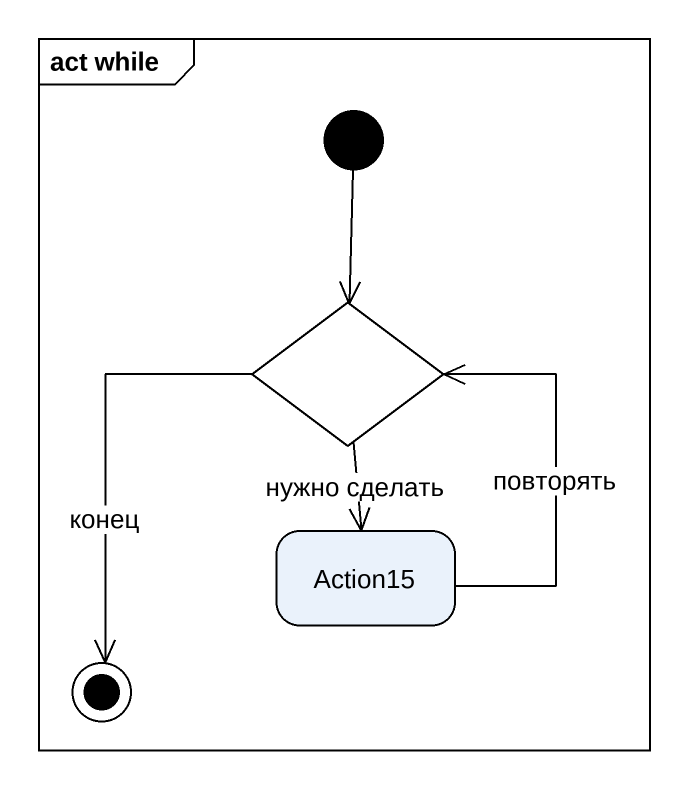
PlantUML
@startuml
mainframe act while
hide empty description
state choice1 <<choice>>
state Action15
[*] --> choice1
choice1 --> Action15 : нужно сделать
Action15 -up-> choice1 : повторять
choice1 --> [*] : конец
@enduml
